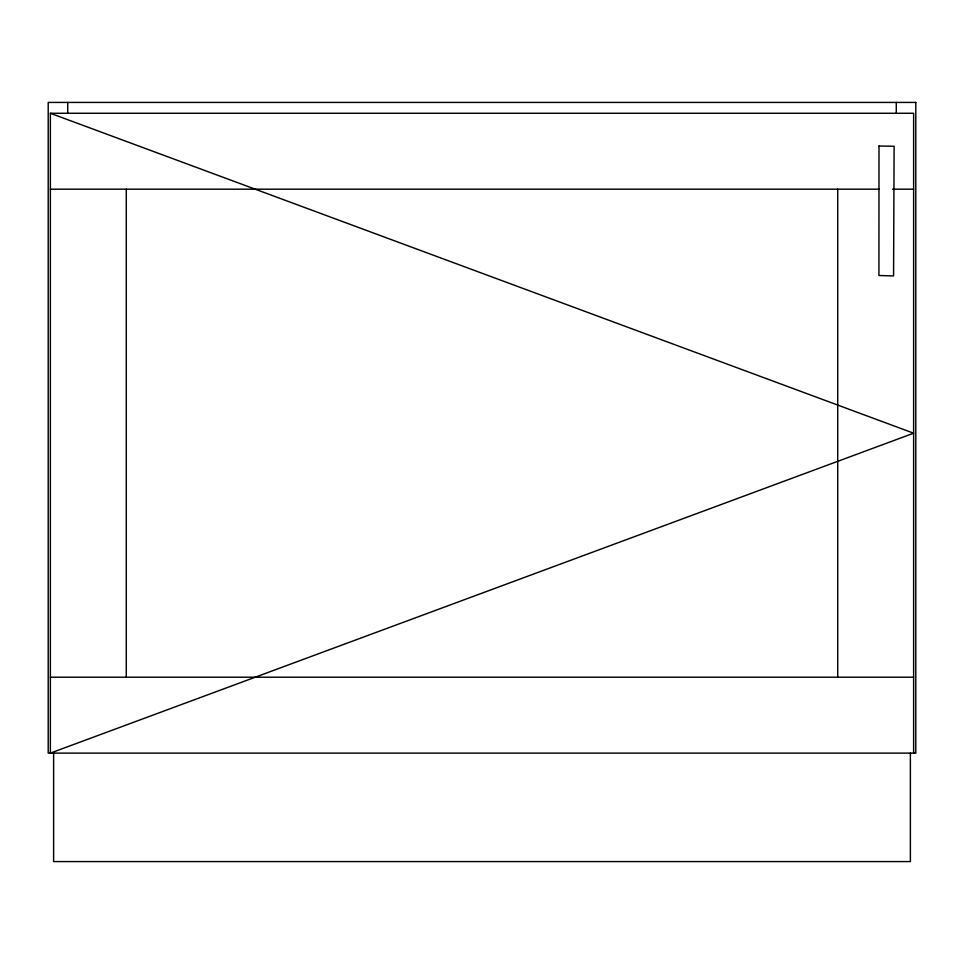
<?xml version="1.0" encoding="UTF-8"?>
<svg xmlns="http://www.w3.org/2000/svg" width="964" height="964" viewBox="0 0 964 964"><rect width="100%" height="100%" fill="white"/><g stroke="black" fill="none" stroke-linecap="round" stroke-linejoin="round"><path stroke-width="1.45" d="M50.369 113.27L913.631 433.198L50.369 753.125L50.369 113.27L913.631 113.27L913.631 753.125M50.369 189.185L879.397 189.185M892.58 189.185L913.631 189.185M50.369 677.21L913.631 677.21M910.378 753.125L910.378 861.575L53.623 861.575L53.623 753.125M896.279 102.425L896.279 112.969M837.716 189.185L837.716 677.21M126.284 189.185L126.284 677.21M67.721 102.425L67.721 112.969M878.999 146.034L878.927 275.499L893.568 275.945L894.11 146.251L878.999 146.034M915.8 102.425L48.2 102.425L48.2 753.125L915.8 753.125L915.8 102.425"/></g></svg>
